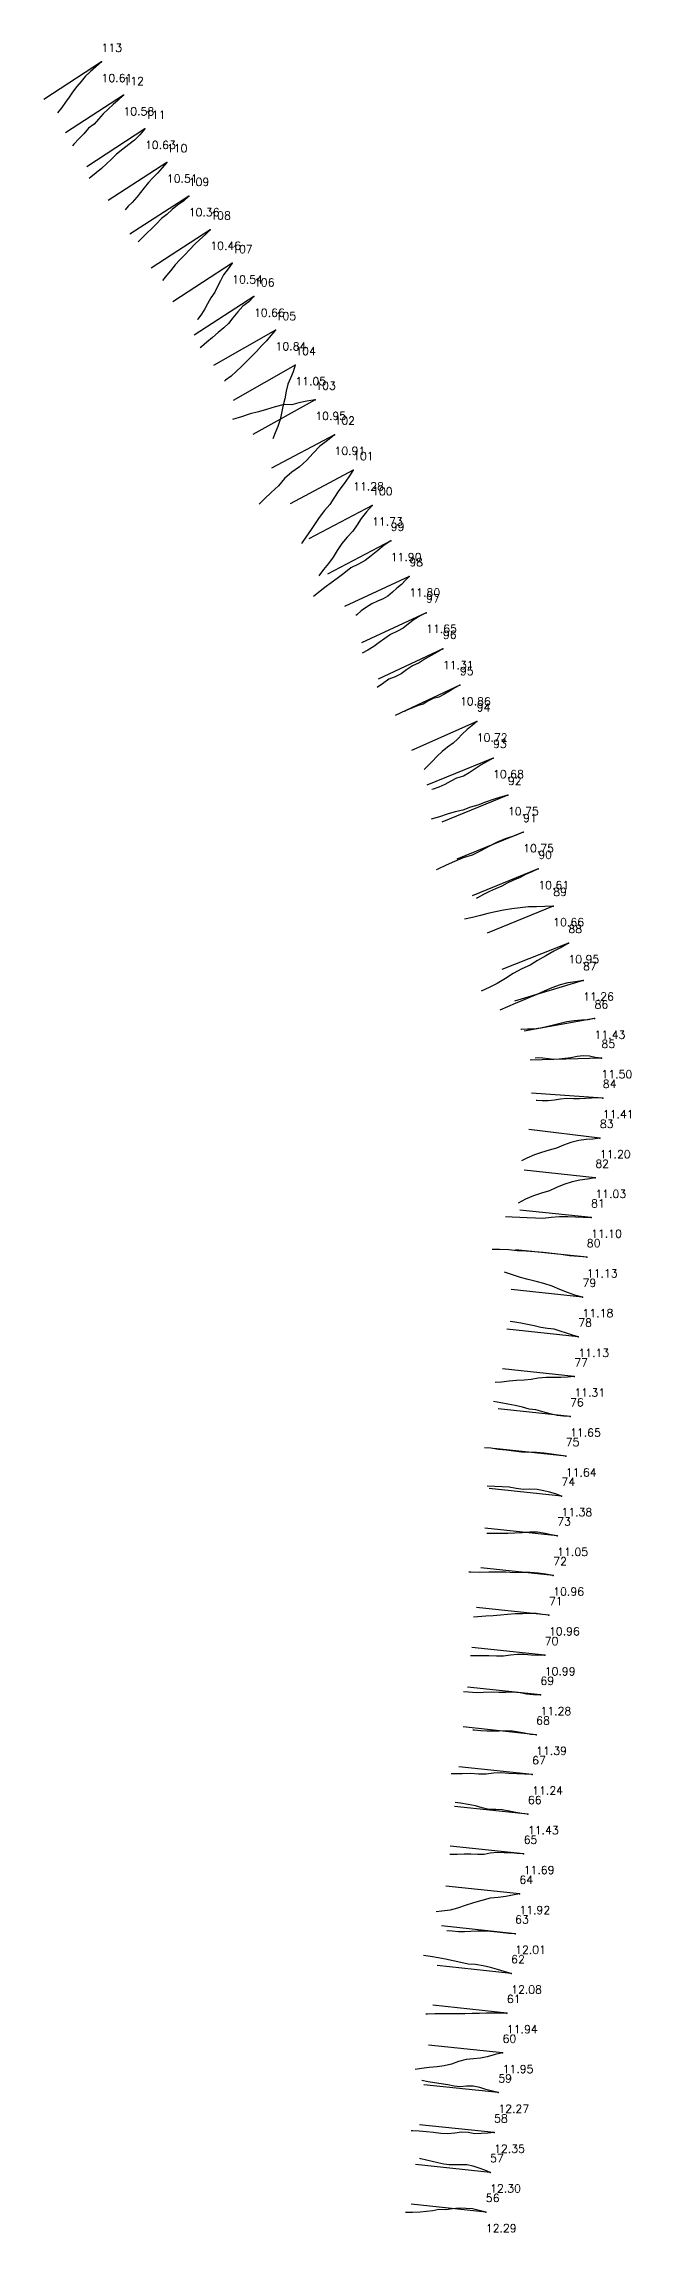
# Model space of a CAD drawing. Extents: x 748842 to 748864, y 8930370 to 8930534.
# Drawn here: x 748842 to 748864.1, y 8930452.2 to 8930534.3 of the extents above; entities that cross this region are included whole.
import ezdxf

# ---------------------------------------------------------------- set-up
doc = ezdxf.new("R2010")
doc.units = 0
for name, color, linetype in [('Hole', 7, 'Continuous'), ('Length', 7, 'Continuous'), ('Number', 7, 'Continuous'), ('Real Hole', 7, 'Continuous'), ('Theoretical Hole', 7, 'Continuous')]:
    doc.layers.add(name, color=color, linetype=linetype)
doc.styles.get("Standard").update_dxf_attribs({"font": 'simplex.shx'})

msp = doc.modelspace()

# ---------------------------------------------------------------- linework, layer by layer
at = {"layer": 'Hole', "color": 244, "true_color": 0x0a11ff}
for p in [(748844.2, 8930533.57, 210.29), (748845.02, 8930532.32, 210.25), (748845.83, 8930531.06, 210.31), (748846.65, 8930529.8, 210.18), (748847.47, 8930528.54, 210.02), (748848.28, 8930527.28, 210.12), (748849.1, 8930526.02, 210.2), (748849.92, 8930524.77, 210.32), (748850.73, 8930523.51, 210.5), (748851.47, 8930522.2, 210.72), (748852.22, 8930520.9, 210.62), (748852.94, 8930519.59, 210.58), (748853.64, 8930518.26, 210.96), (748854.35, 8930516.94, 211.42), (748855.05, 8930515.61, 211.59), (748855.75, 8930514.28, 211.49), (748856.38, 8930512.92, 211.34), (748857.01, 8930511.56, 210.99), (748857.65, 8930510.2, 210.52), (748858.28, 8930508.84, 210.38), (748858.89, 8930507.47, 210.34), (748859.45, 8930506.08, 210.41), (748860.02, 8930504.69, 210.41), (748860.59, 8930503.31, 210.26), (748861.15, 8930501.92, 210.32), (748861.72, 8930500.53, 210.61), (748862.27, 8930499.13, 210.93), (748862.7, 8930497.7, 211.11), (748862.96, 8930496.22, 211.23), (748863.01, 8930494.72, 211.1), (748862.9, 8930493.22, 210.88), (748862.73, 8930491.73, 210.7), (748862.57, 8930490.24, 210.77), (748862.41, 8930488.75, 210.8), (748862.25, 8930487.26, 210.85), (748862.09, 8930485.77, 210.8), (748861.94, 8930484.28, 210.99), (748861.78, 8930482.78, 211.33), (748861.62, 8930481.29, 211.32), (748861.46, 8930479.8, 211.05), (748861.3, 8930478.31, 210.71), (748861.15, 8930476.82, 210.61), (748860.99, 8930475.33, 210.61), (748860.83, 8930473.83, 210.64), (748860.67, 8930472.34, 210.94), (748860.51, 8930470.85, 211.05), (748860.36, 8930469.36, 210.9), (748860.2, 8930467.87, 211.09), (748860.04, 8930466.38, 211.36), (748859.88, 8930464.88, 211.59), (748859.72, 8930463.39, 211.69), (748859.57, 8930461.9, 211.76), (748859.41, 8930460.41, 211.61), (748859.25, 8930458.92, 211.62), (748859.09, 8930457.43, 211.94), (748858.93, 8930455.93, 212.03), (748858.78, 8930454.44, 211.97), (748858.62, 8930452.95, 211.96)]:
    msp.add_point(p, dxfattribs=at)
at = {"layer": 'Real Hole', "color": 1, "true_color": 0xff0000}
for points in [[(748844.2, 8930533.57, 210.29), (748843.99, 8930533.383, 209.33), (748843.782, 8930533.209, 208.368), (748843.589, 8930533.022, 207.405), (748843.435, 8930532.842, 206.433), (748843.275, 8930532.647, 205.465), (748843.111, 8930532.438, 204.501), (748842.988, 8930532.255, 203.526), (748842.85, 8930532.067, 202.554), (748842.707, 8930531.865, 201.585), (748842.544, 8930531.664, 200.619)], [(748845.02, 8930532.32, 210.25), (748844.827, 8930532.137, 209.286), (748844.641, 8930531.972, 208.317), (748844.444, 8930531.803, 207.352), (748844.262, 8930531.622, 206.385), (748844.091, 8930531.422, 205.421), (748843.925, 8930531.233, 204.453), (748843.708, 8930531.086, 203.488), (748843.53, 8930530.879, 202.525), (748843.343, 8930530.685, 201.563), (748843.162, 8930530.486, 200.599), (748843.109, 8930530.428, 200.31)], [(748845.83, 8930531.06, 210.31), (748845.639, 8930530.838, 209.354), (748845.435, 8930530.64, 208.395), (748845.226, 8930530.47, 207.432), (748845.005, 8930530.302, 206.472), (748844.766, 8930530.116, 205.518), (748844.577, 8930529.927, 204.555), (748844.392, 8930529.744, 203.589), (748844.203, 8930529.579, 202.621), (748844.003, 8930529.411, 201.656), (748843.795, 8930529.249, 200.691), (748843.732, 8930529.2, 200.402)], [(748846.65, 8930529.8, 210.18), (748846.48, 8930529.603, 209.214), (748846.3, 8930529.401, 208.252), (748846.125, 8930529.219, 207.284), (748845.966, 8930529.05, 206.311), (748845.797, 8930528.848, 205.347), (748845.665, 8930528.671, 204.371), (748845.519, 8930528.495, 203.398), (748845.345, 8930528.303, 202.432), (748845.205, 8930528.156, 201.453), (748845.091, 8930528.025, 200.57)], [(748847.47, 8930528.54, 210.02), (748847.273, 8930528.355, 209.057), (748847.055, 8930528.201, 208.093), (748846.851, 8930528.037, 207.128), (748846.655, 8930527.853, 206.165), (748846.449, 8930527.697, 205.199), (748846.264, 8930527.504, 204.236), (748846.1, 8930527.331, 203.264), (748845.891, 8930527.142, 202.305), (748845.718, 8930526.962, 201.337), (748845.574, 8930526.819, 200.563)], [(748848.28, 8930527.28, 210.12), (748848.1, 8930527.094, 209.154), (748847.888, 8930526.915, 208.193), (748847.692, 8930526.725, 207.231), (748847.519, 8930526.532, 206.265), (748847.317, 8930526.323, 205.308), (748847.135, 8930526.145, 204.341), (748846.966, 8930525.968, 203.372), (748846.79, 8930525.738, 202.415), (748846.634, 8930525.56, 201.443), (748846.487, 8930525.37, 200.473)], [(748849.1, 8930526.02, 210.2), (748848.947, 8930525.809, 209.235), (748848.78, 8930525.592, 208.273), (748848.662, 8930525.368, 207.305), (748848.551, 8930525.146, 206.337), (748848.446, 8930524.935, 205.365), (748848.307, 8930524.725, 204.397), (748848.177, 8930524.5, 203.431), (748848.073, 8930524.308, 202.455), (748847.948, 8930524.118, 201.482), (748847.819, 8930523.927, 200.509), (748847.804, 8930523.907, 200.412)], [(748849.92, 8930524.77, 210.32), (748849.73, 8930524.58, 209.357), (748849.503, 8930524.409, 208.398), (748849.32, 8930524.199, 207.438), (748849.123, 8930523.977, 206.483), (748848.965, 8930523.767, 205.518), (748848.783, 8930523.594, 204.55), (748848.574, 8930523.428, 203.586), (748848.359, 8930523.241, 202.628), (748848.155, 8930523.065, 201.665), (748847.948, 8930522.891, 200.702), (748847.907, 8930522.855, 200.509)], [(748850.73, 8930523.51, 210.5), (748850.549, 8930523.307, 209.538), (748850.386, 8930523.107, 208.571), (748850.197, 8930522.92, 207.608), (748850.009, 8930522.71, 206.648), (748849.828, 8930522.529, 205.681), (748849.639, 8930522.343, 204.717), (748849.455, 8930522.155, 203.752), (748849.258, 8930521.968, 202.79), (748849.063, 8930521.792, 201.825), (748848.854, 8930521.635, 200.86), (748848.814, 8930521.604, 200.666)], [(748851.47, 8930522.2, 210.72), (748851.388, 8930521.949, 209.755), (748851.294, 8930521.712, 208.788), (748851.191, 8930521.484, 207.82), (748851.13, 8930521.222, 206.857), (748851.075, 8930520.942, 205.899), (748851, 8930520.654, 204.944), (748850.955, 8930520.401, 203.978), (748850.9, 8930520.159, 203.009), (748850.818, 8930519.898, 202.047), (748850.72, 8930519.665, 201.08), (748850.623, 8930519.435, 200.111)], [(748852.22, 8930520.9, 210.62), (748851.903, 8930520.851, 209.673), (748851.606, 8930520.785, 208.72), (748851.346, 8930520.712, 207.757), (748851.049, 8930520.721, 206.802), (748850.715, 8930520.637, 205.864), (748850.392, 8930520.541, 204.922), (748850.091, 8930520.447, 203.973), (748849.771, 8930520.371, 203.029), (748849.447, 8930520.269, 202.088), (748849.113, 8930520.162, 201.152)], [(748852.94, 8930519.59, 210.58), (748852.674, 8930519.376, 209.64), (748852.389, 8930519.159, 208.706), (748852.14, 8930518.906, 207.772), (748851.897, 8930518.627, 206.842), (748851.63, 8930518.391, 205.908), (748851.341, 8930518.192, 204.972), (748851.069, 8930517.947, 204.041), (748850.836, 8930517.675, 203.107), (748850.56, 8930517.427, 202.179), (748850.316, 8930517.194, 201.237), (748850.112, 8930516.989, 200.492)], [(748853.64, 8930518.26, 210.96), (748853.478, 8930518.015, 210.004), (748853.304, 8930517.759, 209.053), (748853.11, 8930517.499, 208.107), (748852.922, 8930517.213, 207.168), (748852.771, 8930516.979, 206.207), (748852.572, 8930516.749, 205.255), (748852.365, 8930516.495, 204.31), (748852.196, 8930516.228, 203.361), (748852.04, 8930516.005, 202.399), (748851.892, 8930515.793, 201.433), (748851.733, 8930515.553, 200.475), (748851.7, 8930515.503, 200.284)], [(748854.35, 8930516.94, 211.42), (748854.137, 8930516.705, 210.471), (748853.94, 8930516.45, 209.525), (748853.796, 8930516.212, 208.565), (748853.624, 8930515.974, 207.609), (748853.419, 8930515.746, 206.657), (748853.217, 8930515.514, 205.705), (748853.047, 8930515.253, 204.755), (748852.889, 8930514.997, 203.801), (748852.721, 8930514.762, 202.844), (748852.531, 8930514.534, 201.889), (748852.36, 8930514.307, 201.035)], [(748855.05, 8930515.61, 211.59), (748854.802, 8930515.447, 210.635), (748854.568, 8930515.257, 209.682), (748854.324, 8930515.052, 208.734), (748854.096, 8930514.881, 207.775), (748853.839, 8930514.739, 206.819), (748853.561, 8930514.599, 205.869), (748853.286, 8930514.393, 204.93), (748853.047, 8930514.203, 203.978), (748852.822, 8930514.037, 203.017), (748852.581, 8930513.864, 202.063), (748852.337, 8930513.674, 201.112), (748852.151, 8930513.521, 200.349)], [(748855.75, 8930514.28, 211.49), (748855.612, 8930514.133, 210.511), (748855.45, 8930513.978, 209.536), (748855.286, 8930513.837, 208.56), (748855.12, 8930513.685, 207.585), (748854.949, 8930513.545, 206.61), (748854.765, 8930513.439, 205.633), (748854.556, 8930513.35, 204.659), (748854.344, 8930513.253, 203.687), (748854.14, 8930513.128, 202.716), (748853.948, 8930512.986, 201.745), (748853.775, 8930512.843, 200.77), (748853.74, 8930512.814, 200.575)], [(748856.38, 8930512.92, 211.34), (748856.16, 8930512.8, 210.372), (748855.936, 8930512.663, 209.407), (748855.72, 8930512.502, 208.444), (748855.513, 8930512.344, 207.479), (748855.303, 8930512.226, 206.508), (748855.045, 8930512.103, 205.55), (748854.836, 8930511.947, 204.584), (748854.623, 8930511.797, 203.619), (748854.412, 8930511.648, 202.653), (748854.196, 8930511.513, 201.686), (748853.98, 8930511.396, 200.82)], [(748857.01, 8930511.56, 210.99), (748856.79, 8930511.443, 210.022), (748856.575, 8930511.318, 209.053), (748856.343, 8930511.191, 208.088), (748856.113, 8930511.036, 207.128), (748855.875, 8930510.931, 206.162), (748855.65, 8930510.783, 205.199), (748855.444, 8930510.629, 204.233), (748855.218, 8930510.514, 203.265), (748854.975, 8930510.424, 202.3), (748854.747, 8930510.256, 201.341), (748854.542, 8930510.115, 200.476)], [(748857.65, 8930510.2, 210.52), (748857.455, 8930510.098, 209.544), (748857.259, 8930509.972, 208.572), (748857.044, 8930509.849, 207.603), (748856.858, 8930509.754, 206.625), (748856.645, 8930509.7, 205.65), (748856.44, 8930509.604, 204.676), (748856.273, 8930509.494, 203.696), (748856.082, 8930509.445, 202.716), (748855.873, 8930509.356, 201.742), (748855.656, 8930509.259, 200.77), (748855.57, 8930509.216, 200.382)], [(748858.28, 8930508.84, 210.38), (748858.107, 8930508.691, 209.406), (748857.925, 8930508.534, 208.436), (748857.737, 8930508.366, 207.468), (748857.565, 8930508.184, 206.5), (748857.393, 8930508.028, 205.527), (748857.177, 8930507.88, 204.562), (748856.981, 8930507.709, 203.597), (748856.795, 8930507.534, 202.63), (748856.604, 8930507.343, 201.667), (748856.418, 8930507.158, 200.702), (748856.308, 8930507.046, 200.123)], [(748858.89, 8930507.47, 210.34), (748858.674, 8930507.344, 209.372), (748858.451, 8930507.21, 208.406), (748858.215, 8930507.069, 207.445), (748857.994, 8930506.921, 206.481), (748857.777, 8930506.793, 205.513), (748857.526, 8930506.716, 204.548), (748857.302, 8930506.601, 203.58), (748857.077, 8930506.478, 202.614), (748856.862, 8930506.374, 201.643), (748856.643, 8930506.3, 200.67), (748856.593, 8930506.286, 200.477)], [(748859.45, 8930506.08, 210.41), (748859.176, 8930506.009, 209.451), (748858.899, 8930505.913, 208.495), (748858.608, 8930505.82, 207.543), (748858.324, 8930505.704, 206.591), (748858.041, 8930505.627, 205.635), (748857.757, 8930505.514, 204.683), (748857.47, 8930505.455, 203.727), (748857.175, 8930505.366, 202.775), (748856.876, 8930505.269, 201.826), (748856.575, 8930505.173, 200.877)], [(748860.02, 8930504.69, 210.41), (748859.691, 8930504.555, 209.475), (748859.35, 8930504.444, 208.542), (748859.027, 8930504.303, 207.606), (748858.712, 8930504.144, 206.67), (748858.409, 8930503.982, 205.731), (748858.109, 8930503.826, 204.79), (748857.774, 8930503.723, 203.854), (748857.451, 8930503.59, 202.917), (748857.132, 8930503.457, 201.978), (748856.822, 8930503.298, 201.041), (748856.759, 8930503.272, 200.853)], [(748860.59, 8930503.31, 210.26), (748860.346, 8930503.208, 209.296), (748860.11, 8930503.098, 208.33), (748859.885, 8930502.98, 207.363), (748859.658, 8930502.895, 206.393), (748859.417, 8930502.781, 205.429), (748859.217, 8930502.665, 204.456), (748858.982, 8930502.568, 203.489), (748858.754, 8930502.466, 202.521), (748858.537, 8930502.351, 201.551), (748858.308, 8930502.227, 200.586), (748858.265, 8930502.202, 200.392)], [(748861.15, 8930501.92, 210.32), (748860.834, 8930501.899, 209.371), (748860.525, 8930501.889, 208.42), (748860.22, 8930501.894, 207.468), (748859.904, 8930501.858, 206.52), (748859.595, 8930501.814, 205.57), (748859.287, 8930501.763, 204.62), (748858.987, 8930501.699, 203.668), (748858.696, 8930501.639, 202.713), (748858.415, 8930501.564, 201.757), (748858.125, 8930501.495, 200.802), (748857.826, 8930501.424, 199.85)], [(748861.72, 8930500.53, 210.61), (748861.444, 8930500.369, 209.662), (748861.167, 8930500.23, 208.712), (748860.869, 8930500.055, 207.773), (748860.565, 8930499.879, 206.837), (748860.29, 8930499.702, 205.892), (748859.972, 8930499.569, 204.953), (748859.644, 8930499.392, 204.025), (748859.358, 8930499.203, 203.086), (748859.052, 8930499.016, 202.152), (748858.741, 8930498.871, 201.213), (748858.448, 8930498.727, 200.375)], [(748862.27, 8930499.13, 210.93), (748861.982, 8930499.08, 209.974), (748861.7, 8930499.036, 209.015), (748861.405, 8930498.962, 208.063), (748861.093, 8930498.86, 207.118), (748860.808, 8930498.734, 206.168), (748860.529, 8930498.604, 205.216), (748860.259, 8930498.487, 204.261), (748859.996, 8930498.379, 203.302), (748859.717, 8930498.261, 202.349), (748859.44, 8930498.145, 201.395), (748859.151, 8930498.012, 200.447)], [(748862.7, 8930497.7, 211.11), (748862.456, 8930497.654, 210.141), (748862.213, 8930497.637, 209.171), (748861.937, 8930497.612, 208.211), (748861.665, 8930497.575, 207.249), (748861.411, 8930497.512, 206.284), (748861.157, 8930497.45, 205.319), (748860.903, 8930497.395, 204.353), (748860.667, 8930497.347, 203.383), (748860.418, 8930497.31, 202.415), (748860.187, 8930497.298, 201.442), (748859.958, 8930497.289, 200.468), (748859.934, 8930497.288, 200.371)], [(748862.96, 8930496.22, 211.23), (748862.729, 8930496.242, 210.257), (748862.512, 8930496.286, 209.282), (748862.277, 8930496.299, 208.31), (748862.045, 8930496.275, 207.338), (748861.816, 8930496.233, 206.365), (748861.598, 8930496.201, 205.39), (748861.377, 8930496.178, 204.415), (748861.166, 8930496.166, 203.437), (748860.969, 8930496.191, 202.457), (748860.765, 8930496.218, 201.479), (748860.587, 8930496.228, 200.495), (748860.473, 8930496.217, 199.906)], [(748863.01, 8930494.72, 211.1), (748862.791, 8930494.727, 210.124), (748862.585, 8930494.719, 209.146), (748862.358, 8930494.708, 208.172), (748862.138, 8930494.686, 207.197), (748861.91, 8930494.696, 206.223), (748861.656, 8930494.7, 205.256), (748861.418, 8930494.675, 204.285), (748861.196, 8930494.637, 203.311), (748860.958, 8930494.615, 202.34), (748860.738, 8930494.615, 201.364), (748860.536, 8930494.625, 200.385), (748860.515, 8930494.624, 200.287)], [(748862.9, 8930493.22, 210.88), (748862.638, 8930493.184, 209.916), (748862.38, 8930493.171, 208.95), (748862.109, 8930493.136, 207.988), (748861.808, 8930493.053, 207.038), (748861.541, 8930492.958, 206.079), (748861.27, 8930492.842, 205.123), (748861.002, 8930492.766, 204.163), (748860.715, 8930492.681, 203.208), (748860.45, 8930492.593, 202.248), (748860.162, 8930492.465, 201.299), (748859.955, 8930492.37, 200.637)], [(748862.73, 8930491.73, 210.7), (748862.438, 8930491.678, 209.745), (748862.152, 8930491.645, 208.787), (748861.855, 8930491.576, 207.835), (748861.553, 8930491.485, 206.886), (748861.268, 8930491.365, 205.935), (748861.007, 8930491.244, 204.977), (748860.709, 8930491.155, 204.027), (748860.415, 8930491.06, 203.076), (748860.113, 8930490.931, 202.131), (748859.84, 8930490.781, 201.181)], [(748862.57, 8930490.24, 210.77), (748862.278, 8930490.242, 209.814), (748861.992, 8930490.251, 208.855), (748861.698, 8930490.262, 207.9), (748861.389, 8930490.267, 206.949), (748861.07, 8930490.247, 206.001), (748860.757, 8930490.211, 205.052), (748860.482, 8930490.215, 204.09), (748860.169, 8930490.231, 203.141), (748859.899, 8930490.241, 202.178), (748859.608, 8930490.254, 201.222), (748859.361, 8930490.262, 200.461)], [(748862.41, 8930488.75, 210.8), (748862.095, 8930488.783, 209.852), (748861.76, 8930488.81, 208.91), (748861.43, 8930488.858, 207.967), (748861.108, 8930488.897, 207.021), (748860.776, 8930488.929, 206.078), (748860.441, 8930488.954, 205.136), (748860.127, 8930488.98, 204.187), (748859.795, 8930488.993, 203.244), (748859.478, 8930489.027, 202.296), (748859.139, 8930489.04, 201.355), (748858.856, 8930489.04, 200.607)], [(748862.25, 8930487.26, 210.85), (748861.967, 8930487.334, 209.894), (748861.686, 8930487.432, 208.939), (748861.4, 8930487.548, 207.988), (748861.115, 8930487.666, 207.036), (748860.801, 8930487.774, 206.093), (748860.508, 8930487.84, 205.14), (748860.212, 8930487.913, 204.187), (748859.922, 8930487.991, 203.233), (748859.622, 8930488.087, 202.284), (748859.327, 8930488.19, 201.334)], [(748862.09, 8930485.77, 210.8), (748861.869, 8930485.835, 209.827), (748861.647, 8930485.901, 208.854), (748861.405, 8930485.979, 207.887), (748861.183, 8930486.053, 206.915), (748860.941, 8930486.082, 205.945), (748860.684, 8930486.12, 204.979), (748860.435, 8930486.183, 204.013), (748860.181, 8930486.232, 203.047), (748859.94, 8930486.279, 202.077), (748859.711, 8930486.315, 201.105), (748859.538, 8930486.347, 200.427)], [(748861.94, 8930484.28, 210.99), (748861.683, 8930484.26, 210.024), (748861.433, 8930484.243, 209.056), (748861.152, 8930484.239, 208.096), (748860.881, 8930484.239, 207.133), (748860.587, 8930484.215, 206.178), (748860.324, 8930484.168, 205.214), (748860.057, 8930484.143, 204.251), (748859.774, 8930484.126, 203.292), (748859.494, 8930484.106, 202.332), (748859.211, 8930484.07, 201.374), (748858.968, 8930484.055, 200.612)], [(748861.78, 8930482.78, 211.33), (748861.535, 8930482.8, 210.361), (748861.302, 8930482.824, 209.389), (748861.035, 8930482.884, 208.427), (748860.76, 8930482.961, 207.468), (748860.499, 8930483.03, 206.505), (748860.253, 8930483.061, 205.537), (748859.992, 8930483.128, 204.574), (748859.724, 8930483.194, 203.612), (748859.441, 8930483.245, 202.655), (748859.186, 8930483.293, 201.689), (748858.908, 8930483.348, 200.73)], [(748861.62, 8930481.29, 211.32), (748861.352, 8930481.328, 210.357), (748861.088, 8930481.366, 209.394), (748860.805, 8930481.406, 208.435), (748860.525, 8930481.432, 207.476), (748860.231, 8930481.445, 206.52), (748859.961, 8930481.448, 205.557), (748859.669, 8930481.487, 204.601), (748859.381, 8930481.514, 203.644), (748859.095, 8930481.54, 202.686), (748858.81, 8930481.589, 201.729), (748858.577, 8930481.604, 200.964)], [(748861.46, 8930479.8, 211.05), (748861.235, 8930479.876, 210.079), (748861.015, 8930479.95, 209.106), (748860.801, 8930479.997, 208.13), (748860.546, 8930480.046, 207.165), (748860.275, 8930480.053, 206.202), (748860.017, 8930480.041, 205.236), (748859.759, 8930480.08, 204.271), (748859.499, 8930480.126, 203.306), (748859.234, 8930480.144, 202.342), (748858.961, 8930480.152, 201.38), (748858.67, 8930480.163, 200.423)], [(748861.3, 8930478.31, 210.71), (748861.074, 8930478.34, 209.736), (748860.847, 8930478.389, 208.764), (748860.565, 8930478.439, 207.805), (748860.268, 8930478.441, 206.851), (748859.986, 8930478.425, 205.891), (748859.713, 8930478.411, 204.93), (748859.443, 8930478.398, 203.967), (748859.179, 8930478.395, 203.002), (748858.923, 8930478.391, 202.035), (748858.658, 8930478.391, 201.071)], [(748861.15, 8930476.82, 210.61), (748860.864, 8930476.864, 209.653), (748860.583, 8930476.903, 208.694), (748860.288, 8930476.934, 207.739), (748859.971, 8930476.934, 206.791), (748859.678, 8930476.915, 205.835), (748859.37, 8930476.94, 204.883), (748859.032, 8930476.948, 203.942), (748858.729, 8930476.939, 202.99), (748858.38, 8930476.931, 202.052), (748858.056, 8930476.94, 201.106), (748857.989, 8930476.944, 200.918)], [(748860.99, 8930475.33, 210.61), (748860.749, 8930475.354, 209.64), (748860.513, 8930475.401, 208.669), (748860.269, 8930475.394, 207.699), (748860.002, 8930475.388, 206.736), (748859.717, 8930475.38, 205.777), (748859.431, 8930475.361, 204.819), (748859.166, 8930475.331, 203.855), (748858.895, 8930475.308, 202.893), (748858.62, 8930475.291, 201.932), (748858.322, 8930475.274, 200.977), (748858.159, 8930475.262, 200.4)], [(748860.83, 8930473.83, 210.64), (748860.575, 8930473.825, 209.673), (748860.324, 8930473.835, 208.705), (748860.069, 8930473.856, 207.739), (748859.805, 8930473.859, 206.774), (748859.541, 8930473.836, 205.81), (748859.283, 8930473.791, 204.845), (748859.017, 8930473.793, 203.881), (748858.731, 8930473.808, 202.923), (748858.465, 8930473.812, 201.958), (748858.208, 8930473.808, 200.992), (748858.051, 8930473.802, 200.413)], [(748860.67, 8930472.34, 210.94), (748860.406, 8930472.341, 209.975), (748860.145, 8930472.369, 209.011), (748859.909, 8930472.417, 208.04), (748859.624, 8930472.441, 207.082), (748859.358, 8930472.432, 206.118), (748859.11, 8930472.432, 205.149), (748858.829, 8930472.446, 204.189), (748858.539, 8930472.438, 203.232), (748858.27, 8930472.422, 202.269), (748857.971, 8930472.444, 201.315), (748857.786, 8930472.46, 200.64)], [(748860.51, 8930470.85, 211.05), (748860.292, 8930470.86, 210.074), (748860.078, 8930470.904, 209.098), (748859.844, 8930470.948, 208.127), (748859.617, 8930470.988, 207.154), (748859.364, 8930470.996, 206.187), (748859.12, 8930470.985, 205.217), (748858.888, 8930470.98, 204.244), (748858.662, 8930470.977, 203.27), (748858.433, 8930470.993, 202.297), (748858.18, 8930471.015, 201.329), (748858.128, 8930471.017, 201.136)], [(748860.36, 8930469.36, 210.9), (748860.068, 8930469.377, 209.944), (748859.785, 8930469.384, 208.985), (748859.489, 8930469.4, 208.03), (748859.214, 8930469.424, 207.068), (748858.913, 8930469.413, 206.115), (748858.632, 8930469.374, 205.156), (748858.345, 8930469.375, 204.198), (748858.053, 8930469.391, 203.242), (748857.735, 8930469.388, 202.294), (748857.418, 8930469.386, 201.345), (748857.324, 8930469.384, 201.06)], [(748860.2, 8930467.87, 211.09), (748859.971, 8930467.896, 210.117), (748859.748, 8930467.93, 209.143), (748859.496, 8930467.985, 208.177), (748859.24, 8930468.029, 207.211), (748858.997, 8930468.049, 206.241), (748858.731, 8930468.052, 205.277), (748858.489, 8930468.108, 204.308), (748858.227, 8930468.178, 203.346), (748857.96, 8930468.237, 202.384), (748857.667, 8930468.284, 201.429), (748857.473, 8930468.311, 200.757)], [(748860.04, 8930466.38, 211.36), (748859.798, 8930466.399, 210.39), (748859.564, 8930466.416, 209.418), (748859.31, 8930466.424, 208.451), (748859.045, 8930466.433, 207.487), (748858.789, 8930466.411, 206.52), (748858.558, 8930466.36, 205.548), (748858.302, 8930466.362, 204.582), (748858.055, 8930466.372, 203.613), (748857.808, 8930466.367, 202.644), (748857.548, 8930466.353, 201.678), (748857.275, 8930466.355, 200.716)], [(748859.88, 8930464.88, 211.59), (748859.619, 8930464.832, 210.626), (748859.367, 8930464.778, 209.66), (748859.083, 8930464.743, 208.701), (748858.782, 8930464.716, 207.748), (748858.468, 8930464.639, 206.802), (748858.155, 8930464.549, 205.857), (748857.849, 8930464.444, 204.91), (748857.562, 8930464.344, 203.957), (748857.28, 8930464.275, 203.001), (748856.972, 8930464.235, 202.05), (748856.76, 8930464.215, 201.383)], [(748859.72, 8930463.39, 211.69), (748859.489, 8930463.4, 210.717), (748859.268, 8930463.418, 209.742), (748859.047, 8930463.445, 208.767), (748858.798, 8930463.477, 207.799), (748858.538, 8930463.488, 206.834), (748858.301, 8930463.482, 205.862), (748858.064, 8930463.476, 204.891), (748857.825, 8930463.461, 203.92), (748857.597, 8930463.463, 202.946), (748857.352, 8930463.481, 201.977), (748857.156, 8930463.497, 201.201)], [(748859.57, 8930461.9, 211.76), (748859.312, 8930461.972, 210.797), (748859.062, 8930462.048, 209.831), (748858.795, 8930462.128, 208.871), (748858.516, 8930462.188, 207.913), (748858.232, 8930462.229, 206.954), (748857.962, 8930462.253, 205.992), (748857.685, 8930462.31, 205.033), (748857.398, 8930462.373, 204.077), (748857.113, 8930462.434, 203.12), (748856.834, 8930462.484, 202.161), (748856.545, 8930462.533, 201.205), (748856.285, 8930462.576, 200.345)], [(748859.41, 8930460.41, 211.61), (748859.157, 8930460.41, 210.643), (748858.909, 8930460.407, 209.674), (748858.642, 8930460.404, 208.71), (748858.378, 8930460.4, 207.746), (748858.103, 8930460.395, 206.784), (748857.829, 8930460.39, 205.822), (748857.557, 8930460.389, 204.86), (748857.283, 8930460.387, 203.899), (748856.996, 8930460.387, 202.941), (748856.706, 8930460.381, 201.983), (748856.432, 8930460.373, 201.022), (748856.375, 8930460.371, 200.83)], [(748859.25, 8930458.92, 211.62), (748858.972, 8930458.863, 210.661), (748858.675, 8930458.776, 209.71), (748858.422, 8930458.722, 208.744), (748858.156, 8930458.702, 207.78), (748857.877, 8930458.674, 206.821), (748857.594, 8930458.593, 205.865), (748857.329, 8930458.499, 204.905), (748857.063, 8930458.433, 203.943), (748856.79, 8930458.399, 202.982), (748856.5, 8930458.369, 202.026), (748856.204, 8930458.332, 201.071), (748855.968, 8930458.292, 200.308)], [(748859.09, 8930457.43, 211.94), (748858.865, 8930457.482, 210.967), (748858.626, 8930457.545, 209.998), (748858.398, 8930457.621, 209.027), (748858.148, 8930457.667, 208.06), (748857.893, 8930457.667, 207.093), (748857.657, 8930457.651, 206.122), (748857.43, 8930457.677, 205.148), (748857.19, 8930457.725, 204.178), (748856.941, 8930457.764, 203.211), (748856.69, 8930457.797, 202.243), (748856.459, 8930457.832, 201.271), (748856.214, 8930457.885, 200.303)], [(748858.93, 8930455.93, 212.03), (748858.695, 8930455.907, 211.058), (748858.459, 8930455.892, 210.087), (748858.208, 8930455.89, 209.119), (748857.96, 8930455.936, 208.151), (748857.706, 8930455.946, 207.184), (748857.456, 8930455.916, 206.216), (748857.196, 8930455.888, 205.251), (748856.932, 8930455.9, 204.287), (748856.663, 8930455.936, 203.324), (748856.398, 8930455.963, 202.36), (748856.125, 8930455.99, 201.399), (748855.869, 8930456.001, 200.432), (748855.816, 8930456.001, 200.239)], [(748858.78, 8930454.44, 211.97), (748858.583, 8930454.522, 210.993), (748858.37, 8930454.602, 210.019), (748858.148, 8930454.679, 209.047), (748857.914, 8930454.717, 208.076), (748857.684, 8930454.726, 207.103), (748857.47, 8930454.723, 206.126), (748857.251, 8930454.727, 205.15), (748857.039, 8930454.744, 204.173), (748856.824, 8930454.795, 203.198), (748856.602, 8930454.851, 202.224), (748856.395, 8930454.9, 201.247), (748856.184, 8930454.95, 200.271), (748856.141, 8930454.961, 200.076)], [(748858.62, 8930452.95, 211.96), (748858.372, 8930453.01, 210.993), (748858.121, 8930453.069, 210.027), (748857.867, 8930453.088, 209.06), (748857.615, 8930453.097, 208.092), (748857.367, 8930453.069, 207.124), (748857.124, 8930453.035, 206.154), (748856.862, 8930453.043, 205.189), (748856.634, 8930453.004, 204.217), (748856.398, 8930452.977, 203.245), (748856.153, 8930452.951, 202.276), (748855.869, 8930452.932, 201.317), (748855.632, 8930452.935, 200.346), (748855.607, 8930452.935, 200.249)]]:
    msp.add_polyline3d(points, dxfattribs=at)
at = {"layer": 'Theoretical Hole', "color": 244, "true_color": 0x0a11ff}
for p, q in [((748844.2, 8930533.57, 210.29), (748842.03, 8930532.162, 200)), ((748845.02, 8930532.32, 210.25), (748842.842, 8930530.906, 199.994)), ((748845.83, 8930531.06, 210.31), (748843.643, 8930529.64, 200.005)), ((748846.65, 8930529.8, 210.18), (748844.452, 8930528.373, 200.002)), ((748847.47, 8930528.54, 210.02), (748845.262, 8930527.107, 200)), ((748848.28, 8930527.28, 210.12), (748846.063, 8930525.841, 200)), ((748849.1, 8930526.02, 210.2), (748846.873, 8930524.574, 200)), ((748849.92, 8930524.77, 210.32), (748847.677, 8930523.323, 200)), ((748850.73, 8930523.51, 210.5), (748848.402, 8930522.183, 199.996)), ((748851.47, 8930522.2, 210.72), (748849.143, 8930520.873, 200)), ((748852.22, 8930520.9, 210.62), (748849.874, 8930519.607, 200.003)), ((748852.94, 8930519.59, 210.58), (748850.574, 8930518.336, 200.004)), ((748853.64, 8930518.26, 210.96), (748851.273, 8930517.005, 200.003)), ((748854.35, 8930516.94, 211.42), (748851.983, 8930515.685, 200)), ((748855.05, 8930515.61, 211.59), (748852.678, 8930514.361, 199.996)), ((748855.75, 8930514.28, 211.49), (748853.32, 8930513.149, 199.998)), ((748856.38, 8930512.92, 211.34), (748853.95, 8930511.789, 200.002)), ((748857.01, 8930511.56, 210.99), (748854.581, 8930510.43, 200.002)), ((748857.65, 8930510.2, 210.52), (748855.22, 8930509.069, 199.996)), ((748858.28, 8930508.84, 210.38), (748855.832, 8930507.753, 200)), ((748858.89, 8930507.47, 210.34), (748856.409, 8930506.458, 200.002)), ((748859.45, 8930506.08, 210.41), (748856.97, 8930505.068, 199.999)), ((748860.02, 8930504.69, 210.41), (748857.538, 8930503.678, 200)), ((748860.59, 8930503.31, 210.26), (748858.109, 8930502.298, 199.994)), ((748861.15, 8930501.92, 210.32), (748858.67, 8930500.909, 200.002)), ((748861.72, 8930500.53, 210.61), (748859.226, 8930499.547, 199.993)), ((748862.27, 8930499.13, 210.93), (748859.7, 8930498.356, 199.995)), ((748862.7, 8930497.7, 211.11), (748860.061, 8930497.234, 199.999)), ((748862.96, 8930496.22, 211.23), (748860.282, 8930496.143, 200.046)), ((748863.01, 8930494.72, 211.1), (748860.339, 8930494.905, 200.009)), ((748862.9, 8930493.22, 210.88), (748860.24, 8930493.536, 200.005)), ((748862.73, 8930491.73, 210.7), (748860.063, 8930492.013, 200.001)), ((748862.57, 8930490.24, 210.77), (748859.898, 8930490.523, 200)), ((748862.41, 8930488.75, 210.8), (748859.734, 8930489.034, 200)), ((748862.25, 8930487.26, 210.85), (748859.57, 8930487.544, 200)), ((748862.09, 8930485.77, 210.8), (748859.403, 8930486.055, 200.003)), ((748861.94, 8930484.28, 210.99), (748859.248, 8930484.565, 200.009)), ((748861.78, 8930482.78, 211.33), (748859.081, 8930483.066, 200)), ((748861.62, 8930481.29, 211.32), (748858.916, 8930481.577, 200.002)), ((748861.46, 8930479.8, 211.05), (748858.751, 8930480.087, 200.001)), ((748861.3, 8930478.31, 210.71), (748858.586, 8930478.598, 200.002)), ((748861.15, 8930476.82, 210.61), (748858.43, 8930477.108, 199.997)), ((748860.99, 8930475.33, 210.61), (748858.265, 8930475.619, 199.998)), ((748860.83, 8930473.83, 210.64), (748858.099, 8930474.119, 199.999)), ((748860.67, 8930472.34, 210.94), (748857.934, 8930472.63, 200.001)), ((748860.51, 8930470.85, 211.05), (748857.768, 8930471.141, 199.999)), ((748860.36, 8930469.36, 210.9), (748857.612, 8930469.651, 200.005)), ((748860.2, 8930467.87, 211.09), (748857.448, 8930468.162, 200)), ((748860.04, 8930466.38, 211.36), (748857.281, 8930466.672, 200.004)), ((748859.88, 8930464.88, 211.59), (748857.117, 8930465.173, 199.998)), ((748859.72, 8930463.39, 211.69), (748856.952, 8930463.683, 200.007)), ((748859.57, 8930461.9, 211.76), (748856.796, 8930462.194, 200.006)), ((748859.41, 8930460.41, 211.61), (748856.63, 8930460.705, 200.002)), ((748859.25, 8930458.92, 211.62), (748856.466, 8930459.215, 200.003)), ((748859.09, 8930457.43, 211.94), (748856.298, 8930457.726, 199.996)), ((748858.93, 8930455.93, 212.03), (748856.134, 8930456.226, 200.004)), ((748858.78, 8930454.44, 211.97), (748855.979, 8930454.737, 199.997)), ((748858.62, 8930452.95, 211.96), (748855.813, 8930453.248, 199.999))]:
    msp.add_line(p, q, dxfattribs=at)

# ---------------------------------------------------------------- texts
at = {"layer": 'Length', "color": 244, "true_color": 0x0a11ff}
for s, p in [('10.61', (748844.2, 8930532.816, 210.29)), ('10.58', (748845.02, 8930531.566, 210.25)), ('10.63', (748845.83, 8930530.306, 210.31)), ('10.51', (748846.65, 8930529.046, 210.18)), ('10.36', (748847.47, 8930527.786, 210.02)), ('10.46', (748848.28, 8930526.526, 210.12)), ('10.54', (748849.1, 8930525.266, 210.2)), ('10.66', (748849.92, 8930524.016, 210.32)), ('10.84', (748850.73, 8930522.756, 210.5)), ('11.05', (748851.47, 8930521.446, 210.72)), ('10.95', (748852.22, 8930520.146, 210.62)), ('10.91', (748852.94, 8930518.836, 210.58)), ('11.28', (748853.64, 8930517.506, 210.96)), ('11.73', (748854.35, 8930516.186, 211.42)), ('11.90', (748855.05, 8930514.856, 211.59)), ('11.80', (748855.75, 8930513.526, 211.49)), ('11.65', (748856.38, 8930512.166, 211.34)), ('11.31', (748857.01, 8930510.806, 210.99)), ('10.86', (748857.65, 8930509.446, 210.52)), ('10.72', (748858.28, 8930508.086, 210.38)), ('10.68', (748858.89, 8930506.716, 210.34)), ('10.75', (748859.45, 8930505.326, 210.41)), ('10.75', (748860.02, 8930503.936, 210.41)), ('10.61', (748860.59, 8930502.556, 210.26)), ('10.66', (748861.15, 8930501.166, 210.32)), ('10.95', (748861.72, 8930499.776, 210.61)), ('11.26', (748862.27, 8930498.376, 210.93)), ('11.43', (748862.7, 8930496.946, 211.11)), ('11.50', (748862.96, 8930495.466, 211.23)), ('11.41', (748863.01, 8930493.966, 211.1)), ('11.20', (748862.9, 8930492.466, 210.88)), ('11.03', (748862.73, 8930490.976, 210.7)), ('11.10', (748862.57, 8930489.486, 210.77)), ('11.13', (748862.41, 8930487.996, 210.8)), ('11.18', (748862.25, 8930486.506, 210.85)), ('11.13', (748862.09, 8930485.016, 210.8)), ('11.31', (748861.94, 8930483.526, 210.99)), ('11.65', (748861.78, 8930482.026, 211.33)), ('11.64', (748861.62, 8930480.536, 211.32)), ('11.38', (748861.46, 8930479.046, 211.05)), ('11.05', (748861.3, 8930477.556, 210.71)), ('10.96', (748861.15, 8930476.066, 210.61)), ('10.96', (748860.99, 8930474.576, 210.61)), ('10.99', (748860.83, 8930473.076, 210.64)), ('11.28', (748860.67, 8930471.586, 210.94)), ('11.39', (748860.51, 8930470.096, 211.05)), ('11.24', (748860.36, 8930468.606, 210.9)), ('11.43', (748860.2, 8930467.116, 211.09)), ('11.69', (748860.04, 8930465.626, 211.36)), ('11.92', (748859.88, 8930464.126, 211.59)), ('12.01', (748859.72, 8930462.636, 211.69)), ('12.08', (748859.57, 8930461.146, 211.76)), ('11.94', (748859.41, 8930459.656, 211.61)), ('11.95', (748859.25, 8930458.166, 211.62)), ('12.27', (748859.09, 8930456.676, 211.94)), ('12.35', (748858.93, 8930455.176, 212.03)), ('12.30', (748858.78, 8930453.686, 211.97)), ('12.29', (748858.62, 8930452.196, 211.96))]:
    msp.add_text(s, height=0.3, dxfattribs=at).set_placement(p)
at = {"layer": 'Number', "color": 244, "true_color": 0x0a11ff}
for s, p in [('113', (748844.2, 8930533.951, 210.29)), ('112', (748845.02, 8930532.701, 210.25)), ('111', (748845.83, 8930531.441, 210.31)), ('110', (748846.65, 8930530.181, 210.18)), ('109', (748847.47, 8930528.921, 210.02)), ('108', (748848.28, 8930527.661, 210.12)), ('107', (748849.1, 8930526.401, 210.2)), ('106', (748849.92, 8930525.151, 210.32)), ('105', (748850.73, 8930523.891, 210.5)), ('104', (748851.47, 8930522.581, 210.72)), ('103', (748852.22, 8930521.281, 210.62)), ('102', (748852.94, 8930519.971, 210.58)), ('101', (748853.64, 8930518.641, 210.96)), ('100', (748854.35, 8930517.321, 211.42)), ('99', (748855.05, 8930515.991, 211.59)), ('98', (748855.75, 8930514.661, 211.49)), ('97', (748856.38, 8930513.301, 211.34)), ('96', (748857.01, 8930511.941, 210.99)), ('95', (748857.65, 8930510.581, 210.52)), ('94', (748858.28, 8930509.221, 210.38)), ('93', (748858.89, 8930507.851, 210.34)), ('92', (748859.45, 8930506.461, 210.41)), ('91', (748860.02, 8930505.071, 210.41)), ('90', (748860.59, 8930503.691, 210.26)), ('89', (748861.15, 8930502.301, 210.32)), ('88', (748861.72, 8930500.911, 210.61)), ('87', (748862.27, 8930499.511, 210.93)), ('86', (748862.7, 8930498.081, 211.11)), ('85', (748862.96, 8930496.601, 211.23)), ('84', (748863.01, 8930495.101, 211.1)), ('83', (748862.9, 8930493.601, 210.88)), ('82', (748862.73, 8930492.111, 210.7)), ('81', (748862.57, 8930490.621, 210.77)), ('80', (748862.41, 8930489.131, 210.8)), ('79', (748862.25, 8930487.641, 210.85)), ('78', (748862.09, 8930486.151, 210.8)), ('77', (748861.94, 8930484.661, 210.99)), ('76', (748861.78, 8930483.161, 211.33)), ('75', (748861.62, 8930481.671, 211.32)), ('74', (748861.46, 8930480.181, 211.05)), ('73', (748861.3, 8930478.691, 210.71)), ('72', (748861.15, 8930477.201, 210.61)), ('71', (748860.99, 8930475.711, 210.61)), ('70', (748860.83, 8930474.211, 210.64)), ('69', (748860.67, 8930472.721, 210.94)), ('68', (748860.51, 8930471.231, 211.05)), ('67', (748860.36, 8930469.741, 210.9)), ('66', (748860.2, 8930468.251, 211.09)), ('65', (748860.04, 8930466.761, 211.36)), ('64', (748859.88, 8930465.261, 211.59)), ('63', (748859.72, 8930463.771, 211.69)), ('62', (748859.57, 8930462.281, 211.76)), ('61', (748859.41, 8930460.791, 211.61)), ('60', (748859.25, 8930459.301, 211.62)), ('59', (748859.09, 8930457.811, 211.94)), ('58', (748858.93, 8930456.311, 212.03)), ('57', (748858.78, 8930454.821, 211.97)), ('56', (748858.62, 8930453.331, 211.96))]:
    msp.add_text(s, height=0.3, dxfattribs=at).set_placement(p)

doc.saveas('drawing.dxf')
